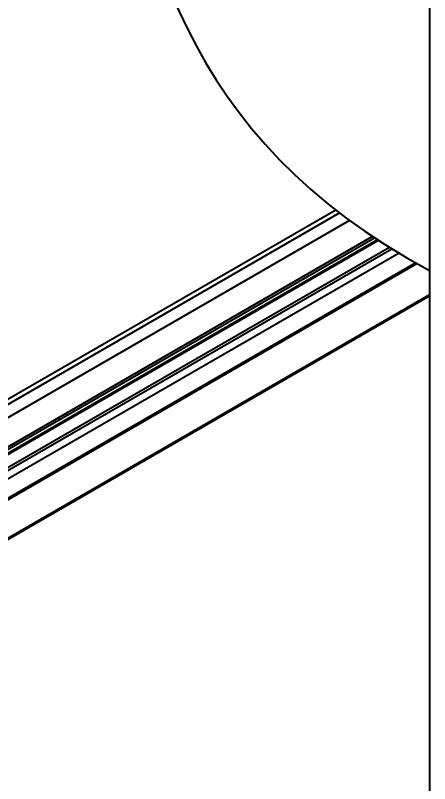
# Model space of a CAD drawing. Extents: x 0 to 11.1, y -12.5 to 0.1.
# Drawn here: x 9.747 to 11.123, y -10.534 to -7.981 of the extents above; entities that cross this region are included whole.
import ezdxf
from ezdxf import colors
from ezdxf.entities.mleader import LeaderData, LeaderLine
from ezdxf.math import Vec2, Vec3

# ---------------------------------------------------------------- set-up
doc = ezdxf.new("R2010")
doc.units = 0
doc.header["$LTSCALE"] = 0.5
doc.header["$MEASUREMENT"] = 0
for name, color, linetype in [('Dimension', 10, 'CONTINUOUS'), ('FAB DWG', 221, 'CONTINUOUS'), ('Housing', 150, 'CONTINUOUS')]:
    doc.layers.add(name, color=color, linetype=linetype)
doc.layers.add('Text-Unprinted', color=131, linetype='CONTINUOUS', plot=False)
doc.styles.get("Standard").update_dxf_attribs({"font": 'arial.ttf'})

msp = doc.modelspace()

# ---------------------------------------------------------------- linework, layer by layer
at = {"layer": 'Dimension', "transparency": 16777216}
msp.add_open_spline([(7.91, -4.9299), (9.6778, -5.2835), (9.9884, -6.8365), (10.299, -8.3895), (11.1232, -8.8286)], degree=3, knots=[0, 0, 0, 0, 1, 1.757055, 1.757055, 1.757055, 1.757055], dxfattribs=at)
at = {"layer": 'Housing', "transparency": 16777216}
for p, q in [((10.8117, -8.6282), (8.3966, -10.0224)), ((8.4037, -10.0347), (10.8238, -8.6375)), ((10.8571, -8.6624), (8.4418, -10.0567)), ((8.5006, -10.1442), (10.9529, -8.7285)), ((10.9336, -8.7158), (8.5008, -10.1203)), ((8.5027, -10.1269), (10.9399, -8.72)), ((10.9502, -8.7267), (8.5027, -10.1396)), ((10.99, -8.752), (8.4782, -10.202)), ((8.4867, -10.2056), (10.9971, -8.7564)), ((11.0216, -8.7713), (8.5027, -10.2254)), ((8.5006, -10.2948), (11.0806, -8.8054)), ((11.0777, -8.8037), (8.5027, -10.2902)), ((8.3945, -10.4888), (11.1232, -8.9135)), ((11.1232, -8.9102), (8.3966, -10.4842))]:
    msp.add_line(p, q, dxfattribs=at)
at = {"layer": 'Text-Unprinted', "ltscale": 0.5, "transparency": 16777216}
msp.add_lwpolyline([(0, 0), (11.1232, 0), (11.1232, -12.3857), (0, -12.3857)], close=True, dxfattribs=at)

# ---------------------------------------------------------------- leaders
at = {"layer": 'FAB DWG', "transparency": 16777216}
ml = msp.add_multileader_mtext('Standard', dxfattribs=at)
ml.set_content('HW83201 (x2)\\PHW08320 (x2)', color=256)
ml.set_leader_properties()
ml.build(insert=Vec2(0, 0))
ml.multileader.update_dxf_attribs({"text_right_attachment_type": 2, "dogleg_length": 0.36, "arrow_head_size": 0.25})
ctx = ml.context
ctx.base_point, ctx.char_height, ctx.arrow_head_size, ctx.landing_gap_size, ctx.plane_origin = Vec3(8.4035, -10.8353), 0.25, 0.25, 0.09, Vec3(10.4062, -10.8002)
ctx.right_attachment = 2
notes = []
notes.append((ctx, [(1, (1, 1, 0), (8.0435, -10.8353), (1, 0), 0.36, [(1, [(8.4388, -8.8142), (9.1752, -8.3404)], 0, [])])]))
ctx.mtext.insert, ctx.mtext.flow_direction = Vec3(8.4935, -10.6735), 5
for ctx, leaders in notes:
    for number, flags, end, landing, length, lines in leaders:
        leader = LeaderData()
        leader.index, (leader.has_last_leader_line, leader.has_dogleg_vector, leader.attachment_direction) = number, flags
        leader.last_leader_point, leader.dogleg_vector, leader.dogleg_length = Vec3(end), Vec3(landing), length
        for number, points, colour, breaks in lines:
            line = LeaderLine()
            line.index, line.vertices, line.color, line.breaks = number, Vec3.list(points), colors.encode_raw_color(colour), breaks
            leader.lines.append(line)
        ctx.leaders.append(leader)

doc.saveas('drawing.dxf')
